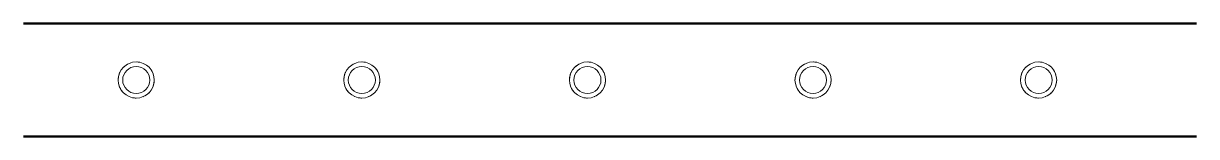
# Model space of a CAD drawing. Header units: metres. Extents: x 0 to 520, y 0 to 50.
import ezdxf

# ---------------------------------------------------------------- set-up
doc = ezdxf.new("R2010")
doc.units = ezdxf.units.M
doc.linetypes.add('Dash', pattern=[6.35, 3.175, -3.175])
doc.layers.add('A-DETL-GENF', color=92, linetype='Continuous', lineweight=18)
doc.layers.add('A-DETL-GENF-HDLN', color=1, linetype='Dash', lineweight=18)

# ---------------------------------------------------------------- blocks, each defined once
blk = doc.blocks.new('23 vloerverwarmingslangen - VL_vloerverwarmingslangen-4109288-00_0 Basismaterialen')
at = {"layer": 'A-DETL-GENF', "lineweight": 50}
for p, q in [((0, 50), (520, 50)), ((0, 0), (520, 0))]:
    blk.add_line(p, q, dxfattribs=at)
at = {"layer": 'A-DETL-GENF'}
for centre in [(50, 25), (150, 25), (250, 25), (350, 25), (450, 25)]:
    blk.add_circle(centre, 6, dxfattribs=at)
for centre, start, end in [((50, 25), 360, 180), ((150, 25), 360, 180), ((250, 25), 0, 180), ((350, 25), 0, 180), ((450, 25), 0, 180), ((50, 25), 180, 360), ((150, 25), 180, 360), ((250, 25), 180, 360), ((350, 25), 180, 360), ((450, 25), 180, 360)]:
    blk.add_arc(centre, 8, start, end, dxfattribs=at)
at = {"layer": 'A-DETL-GENF-HDLN'}
for centre in [(50, 25), (150, 25), (250, 25), (350, 25), (450, 25)]:
    blk.add_circle(centre, 8, dxfattribs=at)

msp = doc.modelspace()

# ---------------------------------------------------------------- block references
msp.add_blockref('23 vloerverwarmingslangen - VL_vloerverwarmingslangen-4109288-00_0 Basismaterialen', (0, 0))

doc.saveas('drawing.dxf')
